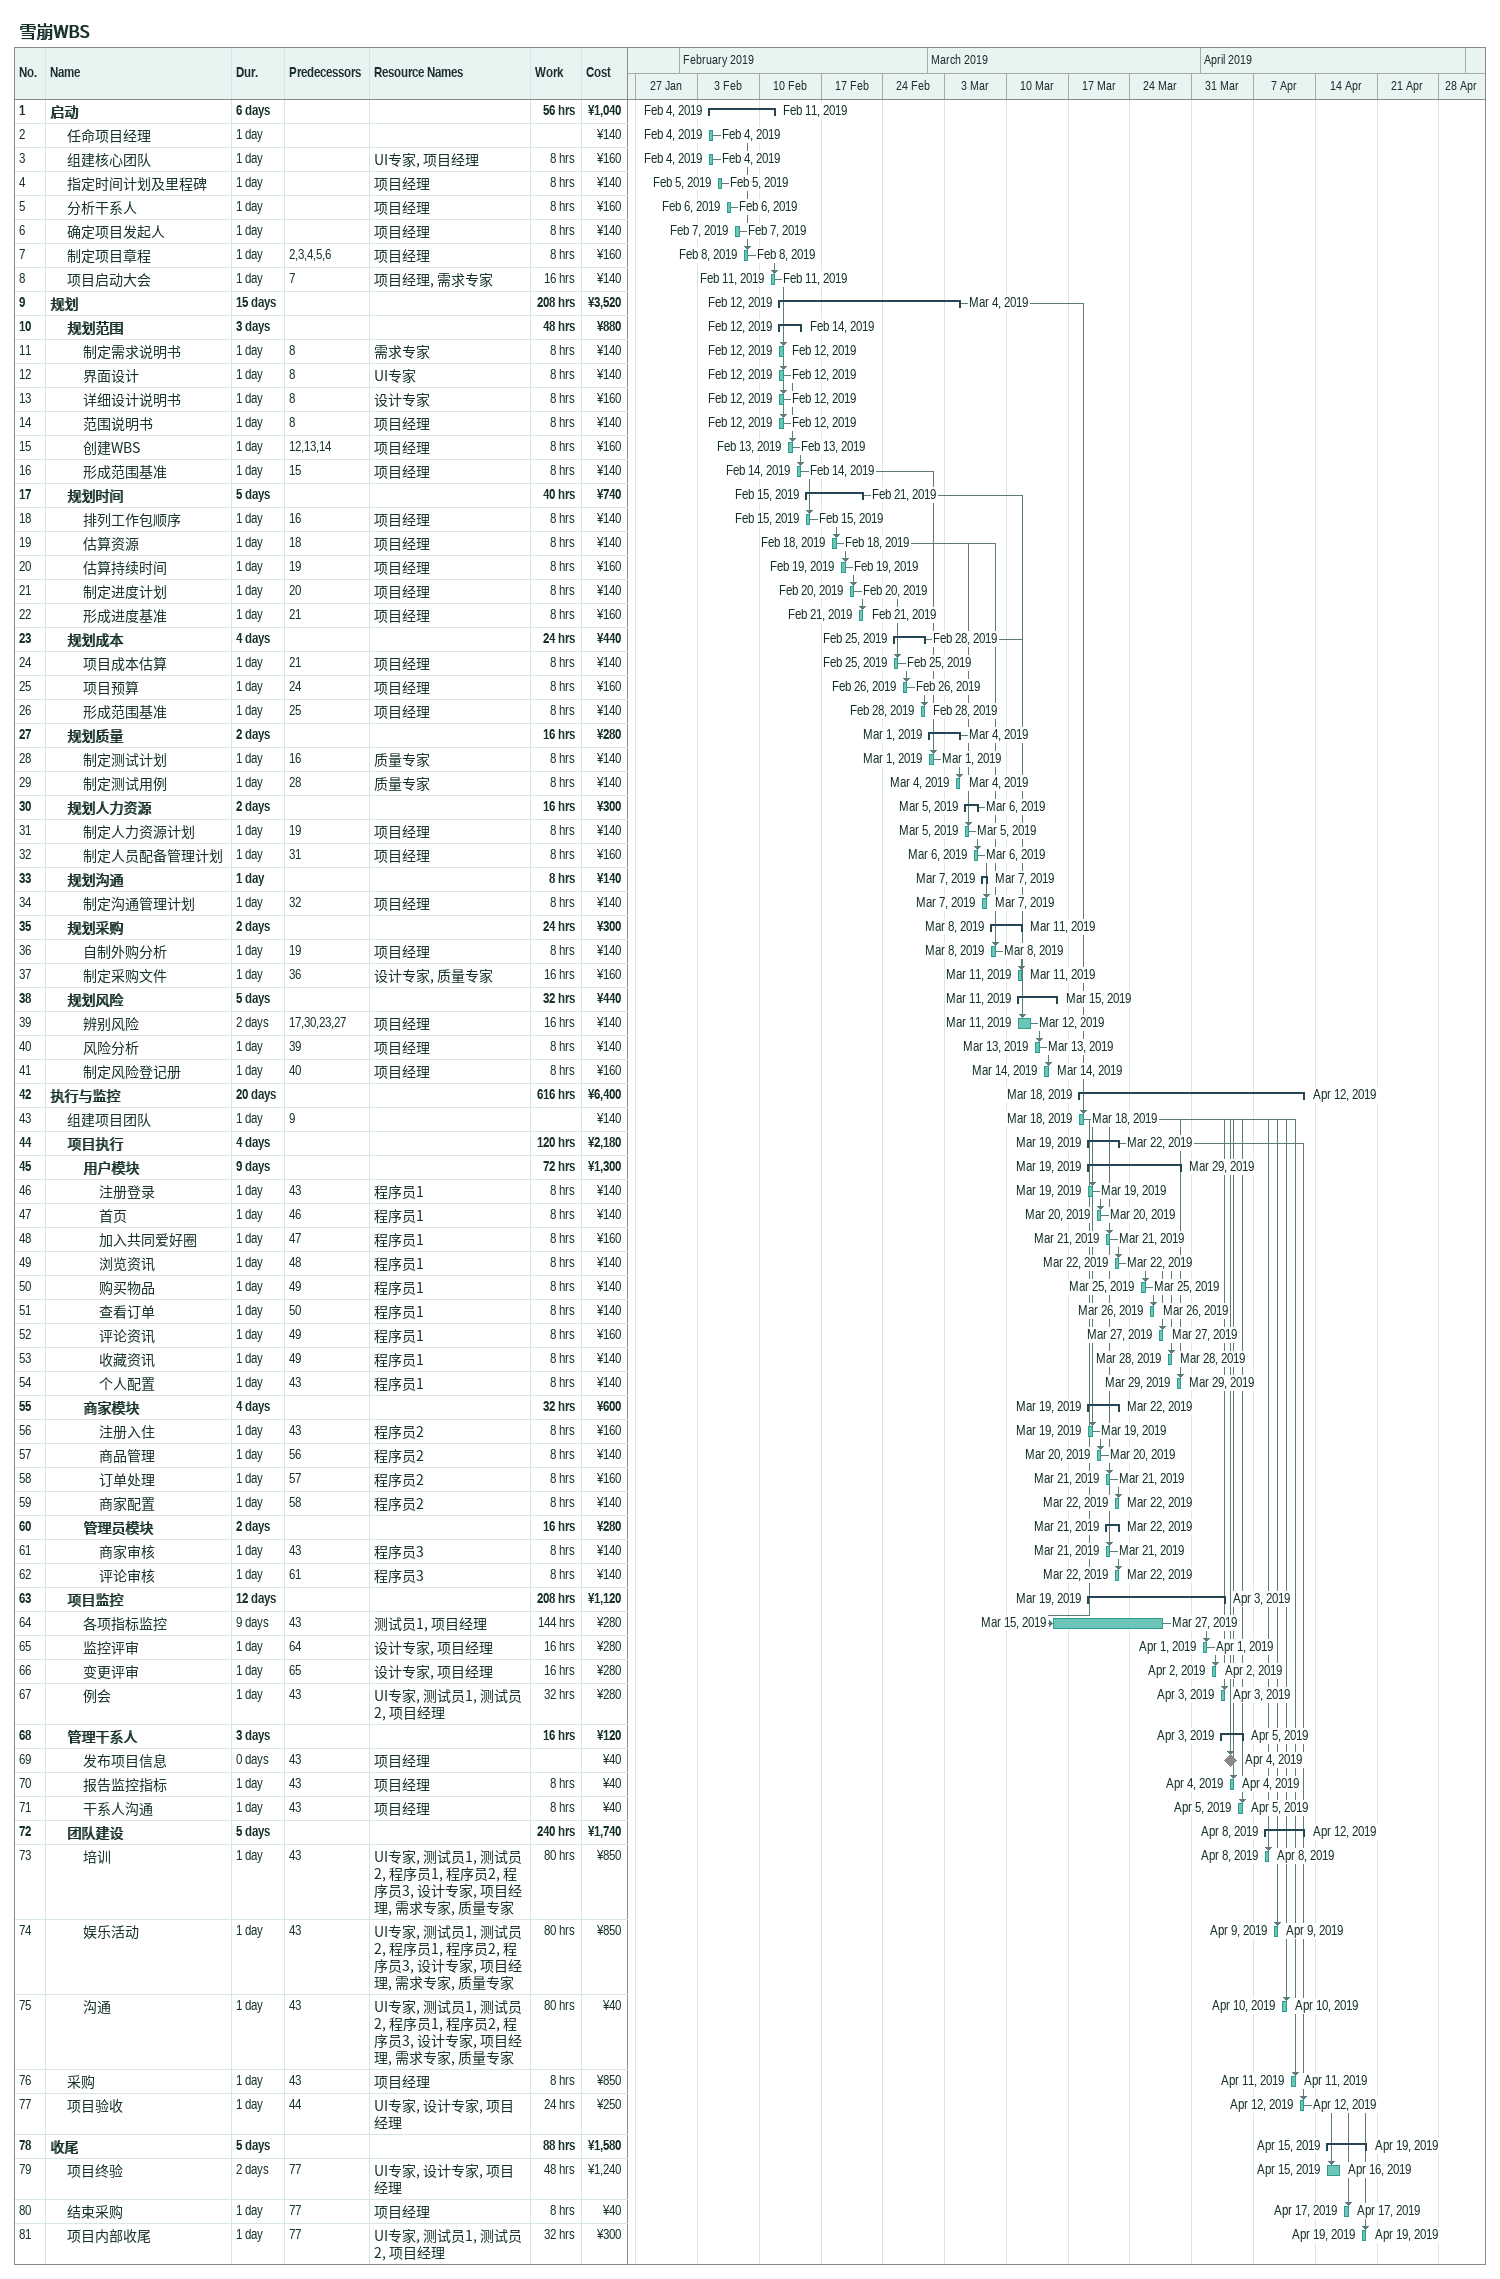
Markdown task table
雪崩WBS

| ID | Level | Task | Duration | Start | Finish | Predecessors | Resources | Work (h) | Cost (¥) |
|---|---|---|---|---|---|---|---|---|---|
| 1 | 1 | **启动** | 6d | 2019-02-04 | 2019-02-11 |  |  | 56 | 1040 |
| 2 | 2 | 任命项目经理 | 1d | 2019-02-04 | 2019-02-04 |  |  |  | 140 |
| 3 | 2 | 组建核心团队 | 1d | 2019-02-04 | 2019-02-04 |  | UI专家, 项目经理 | 8 | 160 |
| 4 | 2 | 指定时间计划及里程碑 | 1d | 2019-02-05 | 2019-02-05 |  | 项目经理 | 8 | 140 |
| 5 | 2 | 分析干系人 | 1d | 2019-02-06 | 2019-02-06 |  | 项目经理 | 8 | 160 |
| 6 | 2 | 确定项目发起人 | 1d | 2019-02-07 | 2019-02-07 |  | 项目经理 | 8 | 140 |
| 7 | 2 | 制定项目章程 | 1d | 2019-02-08 | 2019-02-08 | 2, 3, 4, 5, 6 | 项目经理 | 8 | 160 |
| 8 | 2 | 项目启动大会 | 1d | 2019-02-11 | 2019-02-11 | 7 | 项目经理, 需求专家 | 16 | 140 |
| 9 | 1 | **规划** | 15d | 2019-02-12 | 2019-03-04 |  |  | 208 | 3520 |
| 10 | 2 | **规划范围** | 3d | 2019-02-12 | 2019-02-14 |  |  | 48 | 880 |
| 11 | 3 | 制定需求说明书 | 1d | 2019-02-12 | 2019-02-12 | 8 | 需求专家 | 8 | 140 |
| 12 | 3 | 界面设计 | 1d | 2019-02-12 | 2019-02-12 | 8 | UI专家 | 8 | 140 |
| 13 | 3 | 详细设计说明书 | 1d | 2019-02-12 | 2019-02-12 | 8 | 设计专家 | 8 | 160 |
| 14 | 3 | 范围说明书 | 1d | 2019-02-12 | 2019-02-12 | 8 | 项目经理 | 8 | 140 |
| 15 | 3 | 创建WBS | 1d | 2019-02-13 | 2019-02-13 | 12, 13, 14 | 项目经理 | 8 | 160 |
| 16 | 3 | 形成范围基准 | 1d | 2019-02-14 | 2019-02-14 | 15 | 项目经理 | 8 | 140 |
| 17 | 2 | **规划时间** | 5d | 2019-02-15 | 2019-02-21 |  |  | 40 | 740 |
| 18 | 3 | 排列工作包顺序 | 1d | 2019-02-15 | 2019-02-15 | 16 | 项目经理 | 8 | 140 |
| 19 | 3 | 估算资源 | 1d | 2019-02-18 | 2019-02-18 | 18 | 项目经理 | 8 | 140 |
| 20 | 3 | 估算持续时间 | 1d | 2019-02-19 | 2019-02-19 | 19 | 项目经理 | 8 | 160 |
| 21 | 3 | 制定进度计划 | 1d | 2019-02-20 | 2019-02-20 | 20 | 项目经理 | 8 | 140 |
| 22 | 3 | 形成进度基准 | 1d | 2019-02-21 | 2019-02-21 | 21 | 项目经理 | 8 | 160 |
| 23 | 2 | **规划成本** | 4d | 2019-02-25 | 2019-02-28 |  |  | 24 | 440 |
| 24 | 3 | 项目成本估算 | 1d | 2019-02-25 | 2019-02-25 | 21 | 项目经理 | 8 | 140 |
| 25 | 3 | 项目预算 | 1d | 2019-02-26 | 2019-02-26 | 24 | 项目经理 | 8 | 160 |
| 26 | 3 | 形成范围基准 | 1d | 2019-02-28 | 2019-02-28 | 25 | 项目经理 | 8 | 140 |
| 27 | 2 | **规划质量** | 2d | 2019-03-01 | 2019-03-04 |  |  | 16 | 280 |
| 28 | 3 | 制定测试计划 | 1d | 2019-03-01 | 2019-03-01 | 16 | 质量专家 | 8 | 140 |
| 29 | 3 | 制定测试用例 | 1d | 2019-03-04 | 2019-03-04 | 28 | 质量专家 | 8 | 140 |
| 30 | 2 | **规划人力资源** | 2d | 2019-03-05 | 2019-03-06 |  |  | 16 | 300 |
| 31 | 3 | 制定人力资源计划 | 1d | 2019-03-05 | 2019-03-05 | 19 | 项目经理 | 8 | 140 |
| 32 | 3 | 制定人员配备管理计划 | 1d | 2019-03-06 | 2019-03-06 | 31 | 项目经理 | 8 | 160 |
| 33 | 2 | **规划沟通** | 1d | 2019-03-07 | 2019-03-07 |  |  | 8 | 140 |
| 34 | 3 | 制定沟通管理计划 | 1d | 2019-03-07 | 2019-03-07 | 32 | 项目经理 | 8 | 140 |
| 35 | 2 | **规划采购** | 2d | 2019-03-08 | 2019-03-11 |  |  | 24 | 300 |
| 36 | 3 | 自制外购分析 | 1d | 2019-03-08 | 2019-03-08 | 19 | 项目经理 | 8 | 140 |
| 37 | 3 | 制定采购文件 | 1d | 2019-03-11 | 2019-03-11 | 36 | 设计专家, 质量专家 | 16 | 160 |
| 38 | 2 | **规划风险** | 5d | 2019-03-11 | 2019-03-15 |  |  | 32 | 440 |
| 39 | 3 | 辨别风险 | 2d | 2019-03-11 | 2019-03-12 | 17, 30, 23, 27 | 项目经理 | 16 | 140 |
| 40 | 3 | 风险分析 | 1d | 2019-03-13 | 2019-03-13 | 39 | 项目经理 | 8 | 140 |
| 41 | 3 | 制定风险登记册 | 1d | 2019-03-14 | 2019-03-14 | 40 | 项目经理 | 8 | 160 |
| 42 | 1 | **执行与监控** | 20d | 2019-03-18 | 2019-04-12 |  |  | 616 | 6400 |
| 43 | 2 | 组建项目团队 | 1d | 2019-03-18 | 2019-03-18 | 9 |  |  | 140 |
| 44 | 2 | **项目执行** | 4d | 2019-03-19 | 2019-03-22 |  |  | 120 | 2180 |
| 45 | 3 | **用户模块** | 9d | 2019-03-19 | 2019-03-29 |  |  | 72 | 1300 |
| 46 | 4 | 注册登录 | 1d | 2019-03-19 | 2019-03-19 | 43 | 程序员1 | 8 | 140 |
| 47 | 4 | 首页 | 1d | 2019-03-20 | 2019-03-20 | 46 | 程序员1 | 8 | 140 |
| 48 | 4 | 加入共同爱好圈 | 1d | 2019-03-21 | 2019-03-21 | 47 | 程序员1 | 8 | 160 |
| 49 | 4 | 浏览资讯 | 1d | 2019-03-22 | 2019-03-22 | 48 | 程序员1 | 8 | 140 |
| 50 | 4 | 购买物品 | 1d | 2019-03-25 | 2019-03-25 | 49 | 程序员1 | 8 | 140 |
| 51 | 4 | 查看订单 | 1d | 2019-03-26 | 2019-03-26 | 50 | 程序员1 | 8 | 140 |
| 52 | 4 | 评论资讯 | 1d | 2019-03-27 | 2019-03-27 | 49 | 程序员1 | 8 | 160 |
| 53 | 4 | 收藏资讯 | 1d | 2019-03-28 | 2019-03-28 | 49 | 程序员1 | 8 | 140 |
| 54 | 4 | 个人配置 | 1d | 2019-03-29 | 2019-03-29 | 43 | 程序员1 | 8 | 140 |
| 55 | 3 | **商家模块** | 4d | 2019-03-19 | 2019-03-22 |  |  | 32 | 600 |
| 56 | 4 | 注册入住 | 1d | 2019-03-19 | 2019-03-19 | 43 | 程序员2 | 8 | 160 |
| 57 | 4 | 商品管理 | 1d | 2019-03-20 | 2019-03-20 | 56 | 程序员2 | 8 | 140 |
| 58 | 4 | 订单处理 | 1d | 2019-03-21 | 2019-03-21 | 57 | 程序员2 | 8 | 160 |
| 59 | 4 | 商家配置 | 1d | 2019-03-22 | 2019-03-22 | 58 | 程序员2 | 8 | 140 |
| 60 | 3 | **管理员模块** | 2d | 2019-03-21 | 2019-03-22 |  |  | 16 | 280 |
| 61 | 4 | 商家审核 | 1d | 2019-03-21 | 2019-03-21 | 43 | 程序员3 | 8 | 140 |
| 62 | 4 | 评论审核 | 1d | 2019-03-22 | 2019-03-22 | 61 | 程序员3 | 8 | 140 |
| 63 | 2 | **项目监控** | 12d | 2019-03-19 | 2019-04-03 |  |  | 208 | 1120 |
| 64 | 3 | 各项指标监控 | 9d | 2019-03-15 | 2019-03-27 | 43 | 测试员1, 项目经理 | 144 | 280 |
| 65 | 3 | 监控评审 | 1d | 2019-04-01 | 2019-04-01 | 64 | 设计专家, 项目经理 | 16 | 280 |
| 66 | 3 | 变更评审 | 1d | 2019-04-02 | 2019-04-02 | 65 | 设计专家, 项目经理 | 16 | 280 |
| 67 | 3 | 例会 | 1d | 2019-04-03 | 2019-04-03 | 43 | UI专家, 测试员1, 测试员2, 项目经理 | 32 | 280 |
| 68 | 2 | **管理干系人** | 3d | 2019-04-03 | 2019-04-05 |  |  | 16 | 120 |
| 69 | 3 | 发布项目信息 | 0d | 2019-04-04 | 2019-04-04 | 43 | 项目经理 |  | 40 |
| 70 | 3 | 报告监控指标 | 1d | 2019-04-04 | 2019-04-04 | 43 | 项目经理 | 8 | 40 |
| 71 | 3 | 干系人沟通 | 1d | 2019-04-05 | 2019-04-05 | 43 | 项目经理 | 8 | 40 |
| 72 | 2 | **团队建设** | 5d | 2019-04-08 | 2019-04-12 |  |  | 240 | 1740 |
| 73 | 3 | 培训 | 1d | 2019-04-08 | 2019-04-08 | 43 | UI专家, 测试员1, 测试员2, 程序员1, 程序员2, 程序员3, 设计专家, 项目经理, 需求专家, 质量专家 | 80 | 850 |
| 74 | 3 | 娱乐活动 | 1d | 2019-04-09 | 2019-04-09 | 43 | UI专家, 测试员1, 测试员2, 程序员1, 程序员2, 程序员3, 设计专家, 项目经理, 需求专家, 质量专家 | 80 | 850 |
| 75 | 3 | 沟通 | 1d | 2019-04-10 | 2019-04-10 | 43 | UI专家, 测试员1, 测试员2, 程序员1, 程序员2, 程序员3, 设计专家, 项目经理, 需求专家, 质量专家 | 80 | 40 |
| 76 | 2 | 采购 | 1d | 2019-04-11 | 2019-04-11 | 43 | 项目经理 | 8 | 850 |
| 77 | 2 | 项目验收 | 1d | 2019-04-12 | 2019-04-12 | 44 | UI专家, 设计专家, 项目经理 | 24 | 250 |
| 78 | 1 | **收尾** | 5d | 2019-04-15 | 2019-04-19 |  |  | 88 | 1580 |
| 79 | 2 | 项目终验 | 2d | 2019-04-15 | 2019-04-16 | 77 | UI专家, 设计专家, 项目经理 | 48 | 1240 |
| 80 | 2 | 结束采购 | 1d | 2019-04-17 | 2019-04-17 | 77 | 项目经理 | 8 | 40 |
| 81 | 2 | 项目内部收尾 | 1d | 2019-04-19 | 2019-04-19 | 77 | UI专家, 测试员1, 测试员2, 项目经理 | 32 | 300 |
